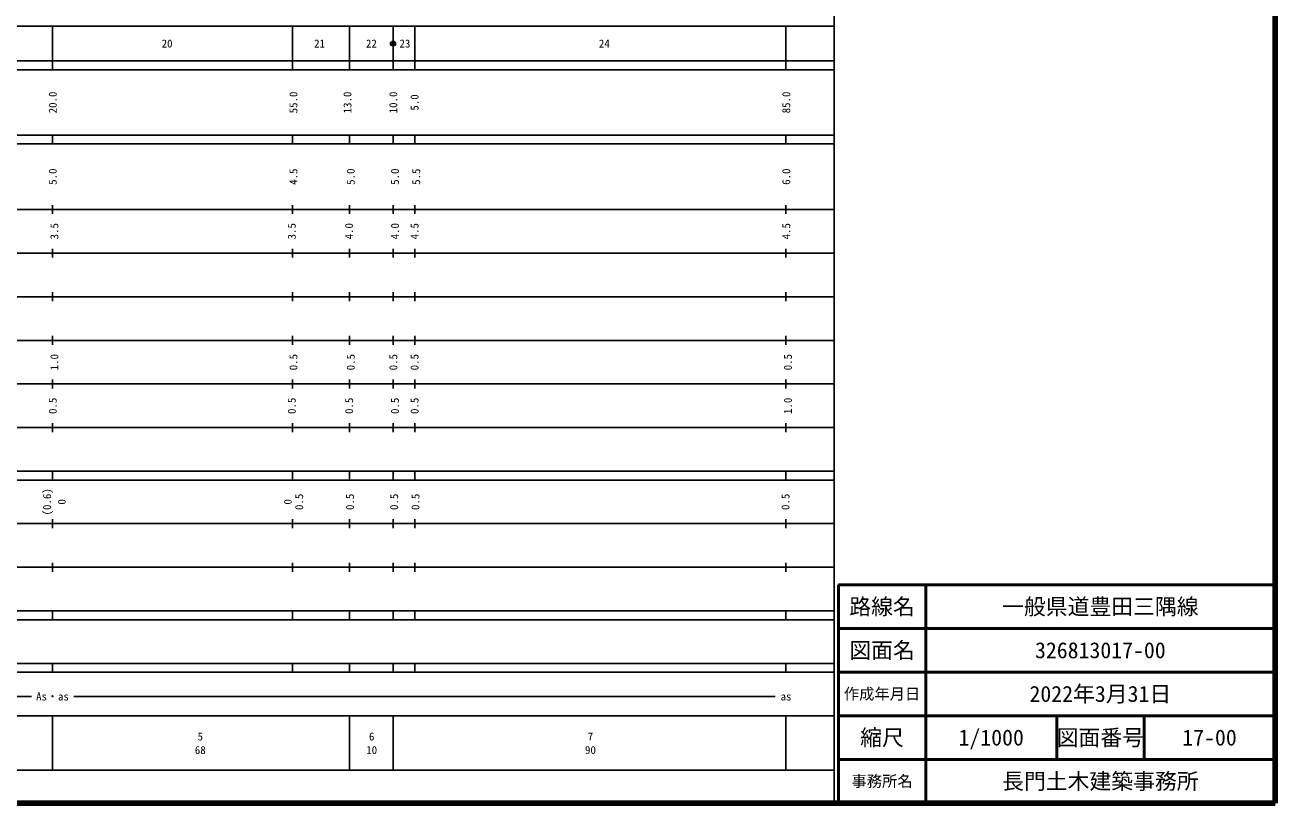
# Model space of a CAD drawing. Units: millimetres on the paper, enlarged 1000 times. Extents: x 40000 to 680000, y 20000 to 380000.
# Drawn here: x 393709 to 680000, y 20000 to 198249 of the extents above; entities that cross this region are included whole.
import ezdxf
from ezdxf.enums import TextEntityAlignment as Align

# ---------------------------------------------------------------- set-up
doc = ezdxf.new("R2010")
doc.units = ezdxf.units.MM
doc.header["$LTSCALE"] = 1000
doc.header["$PDMODE"] = 32
doc.header["$PDSIZE"] = 500
for name, color, linetype, lineweight in [('M-TTL', 2, 'Continuous', 140), ('M-TTL-BAND', 7, 'Continuous', 25), ('M-TTL-FRAM', 2, 'Continuous', 50), ('M-TTL-LINE', 7, 'Continuous', 50), ('M-TTL-TXT', 7, 'Continuous', 13)]:
    doc.layers.add(name, color=color, linetype=linetype, lineweight=lineweight)
doc.styles.add('ＭＳ ゴシック', font='')
doc.styles.get('ＭＳ ゴシック').set_extended_font_data('MS Gothic')

msp = doc.modelspace()

# ---------------------------------------------------------------- linework, layer by layer
at = {"layer": 'M-TTL'}
for p, q in [((680000, 20000), (680000, 380000)), ((40000, 20000), (680000, 20000))]:
    msp.add_line(p, q, dxfattribs=at)
at = {"layer": 'M-TTL-BAND'}
for p, q in [((579000, 20000), (579000, 370000)), ((68000, 198000), (579000, 198000)), ((400000, 198000), (400000, 188000)), ((455000, 198000), (455000, 188000)), ((468000, 198000), (468000, 188000)), ((478000, 198000), (478000, 188000)), ((483000, 198000), (483000, 188000)), ((568000, 198000), (568000, 188000)), ((40000, 190000), (579000, 190000)), ((40000, 188000), (579000, 188000)), ((40000, 173000), (579000, 173000)), ((400000, 173000), (400000, 171000)), ((455000, 173000), (455000, 171000)), ((468000, 173000), (468000, 171000)), ((478000, 173000), (478000, 171000)), ((483000, 173000), (483000, 171000)), ((568000, 171000), (568000, 173000)), ((40000, 171000), (579000, 171000)), ((40000, 156000), (579000, 156000)), ((400000, 157000), (400000, 155000)), ((455000, 157000), (455000, 155000)), ((468000, 157000), (468000, 155000)), ((478000, 157000), (478000, 155000)), ((483000, 157000), (483000, 155000)), ((568000, 155000), (568000, 157000)), ((400000, 147000), (400000, 145000)), ((455000, 147000), (455000, 145000)), ((468000, 147000), (468000, 145000)), ((478000, 147000), (478000, 145000)), ((483000, 147000), (483000, 145000)), ((568000, 145000), (568000, 147000)), ((46000, 146000), (579000, 146000)), ((52000, 136000), (579000, 136000)), ((400000, 137000), (400000, 135000)), ((455000, 137000), (455000, 135000)), ((468000, 137000), (468000, 135000)), ((478000, 137000), (478000, 135000)), ((483000, 137000), (483000, 135000)), ((568000, 135000), (568000, 137000)), ((46000, 126000), (579000, 126000)), ((400000, 127000), (400000, 125000)), ((455000, 127000), (455000, 125000)), ((468000, 127000), (468000, 125000)), ((478000, 127000), (478000, 125000)), ((483000, 127000), (483000, 125000)), ((568000, 125000), (568000, 127000)), ((52000, 116000), (579000, 116000)), ((400000, 117000), (400000, 115000)), ((455000, 117000), (455000, 115000)), ((468000, 117000), (468000, 115000)), ((478000, 117000), (478000, 115000)), ((483000, 117000), (483000, 115000)), ((568000, 115000), (568000, 117000)), ((46000, 106000), (579000, 106000)), ((400000, 107000), (400000, 105000)), ((455000, 107000), (455000, 105000)), ((468000, 107000), (468000, 105000)), ((478000, 107000), (478000, 105000)), ((483000, 107000), (483000, 105000)), ((568000, 105000), (568000, 107000)), ((40000, 96000), (579000, 96000)), ((400000, 96000), (400000, 94000)), ((455000, 96000), (455000, 94000)), ((468000, 96000), (468000, 94000)), ((478000, 96000), (478000, 94000)), ((483000, 96000), (483000, 94000)), ((568000, 94000), (568000, 96000)), ((40000, 94000), (579000, 94000)), ((49000, 84000), (579000, 84000)), ((400000, 85000), (400000, 83000)), ((455000, 85000), (455000, 83000)), ((468000, 85000), (468000, 83000)), ((478000, 85000), (478000, 83000)), ((483000, 85000), (483000, 83000)), ((568000, 83000), (568000, 85000)), ((400000, 75000), (400000, 73000)), ((455000, 75000), (455000, 73000)), ((468000, 75000), (468000, 73000)), ((478000, 75000), (478000, 73000)), ((483000, 75000), (483000, 73000)), ((568000, 73000), (568000, 75000)), ((40000, 74000), (579000, 74000)), ((40000, 64000), (579000, 64000)), ((400000, 64000), (400000, 62000)), ((455000, 64000), (455000, 62000)), ((468000, 64000), (468000, 62000)), ((478000, 64000), (478000, 62000)), ((483000, 64000), (483000, 62000)), ((568000, 62000), (568000, 64000)), ((40000, 62000), (579000, 62000)), ((40000, 52000), (579000, 52000)), ((400000, 52000), (400000, 50000)), ((455000, 52000), (455000, 50000)), ((468000, 52000), (468000, 50000)), ((478000, 52000), (478000, 50000)), ((483000, 52000), (483000, 50000)), ((568000, 50000), (568000, 52000)), ((40000, 50000), (579000, 50000)), ((70805, 44406), (395210, 44406)), ((404903, 44406), (565519, 44406)), ((40000, 40000), (579000, 40000)), ((400000, 40000), (400000, 27500)), ((468000, 40000), (468000, 27500)), ((478000, 40000), (478000, 27500)), ((568000, 40000), (568000, 27500)), ((68000, 27500), (579000, 27500))]:
    msp.add_line(p, q, dxfattribs=at)
at = {"layer": 'M-TTL-BAND', "lineweight": 13}
for radius in [600, 480, 360, 240, 120, 20]:
    msp.add_circle((478000, 194000), radius, dxfattribs=at)
at = {"layer": 'M-TTL-BAND'}
msp.add_point((478000, 194000), dxfattribs=at)
at = {"layer": 'M-TTL-FRAM'}
for p, q in [((680000, 70000), (580000, 70000)), ((580000, 70000), (580000, 20000))]:
    msp.add_line(p, q, dxfattribs=at)
at = {"layer": 'M-TTL-LINE'}
for p, q in [((600000, 70000), (600000, 20000)), ((680000, 60000), (580000, 60000)), ((680000, 50000), (580000, 50000)), ((680000, 40000), (580000, 40000)), ((630000, 40000), (630000, 30000)), ((650000, 40000), (650000, 30000)), ((680000, 30000), (580000, 30000))]:
    msp.add_line(p, q, dxfattribs=at)

# ---------------------------------------------------------------- texts
at = {"layer": 'M-TTL-BAND', "style": 'ＭＳ ゴシック'}
for s, p in [('20', (426255, 194000)), ('21', (461159, 194000)), ('22', (473049, 194000)), ('23', (480716, 194000)), ('24', (526398, 194000)), ('As・as', (399997, 44406)), ('as', (568000, 44406)), ('5', (433852, 35238)), ('6', (473113, 35238)), ('7', (523218, 35238)), ('68', (433852, 32131)), ('10', (473113, 32131)), ('90', (523218, 32131))]:
    msp.add_text(s, height=1833, dxfattribs=at).set_placement(p, align=Align.MIDDLE_CENTER)
for s, p in [('20.0', (400050, 180500)), ('55.0', (455177, 180500)), ('13.0', (467552, 180500)), ('10.0', (478053, 180500)), ('5.0', (482928, 180500)), ('85.0', (568056, 180500)), ('5.0', (400050, 163500)), ('4.5', (455177, 163500)), ('5.0', (468302, 163500)), ('5.0', (478428, 163500)), ('5.5', (483303, 163500)), ('6.0', (568056, 163500)), ('3.5', (400425, 151000)), ('3.5', (454802, 151000)), ('4.0', (467927, 151000)), ('4.0', (478428, 151000)), ('4.5', (482928, 151000)), ('4.5', (568056, 151000)), ('1.0', (400425, 121000)), ('0.5', (455177, 121000)), ('0.5', (468302, 121000)), ('0.5', (478053, 121000)), ('0.5', (482928, 121000)), ('0.5', (568431, 121000)), ('0.5', (400050, 111000)), ('0.5', (454802, 111000)), ('0.5', (467927, 111000)), ('0.5', (478428, 111000)), ('0.5', (482928, 111000)), ('1.0', (568431, 111000)), ('(0.6)', (398749, 89000)), ('0', (402124, 89000)), ('0', (453876, 89000)), ('0.5', (456501, 89000)), ('0.5', (468126, 89000)), ('0.5', (478252, 89000)), ('0.5', (483127, 89000)), ('0.5', (567880, 89000))]:
    msp.add_text(s, height=1833, rotation=90, dxfattribs=at).set_placement(p, align=Align.MIDDLE_CENTER)
at = {"layer": 'M-TTL-TXT', "style": 'ＭＳ ゴシック'}
for s, height, p in [('路線名', 3666, (590000, 65000)), ('一般県道豊田三隅線', 3666, (640000, 65000)), ('図面名', 3666, (590000, 55000)), ('326813017-00', 3666, (640000, 55000)), ('作成年月日', 2566, (590000, 45000)), ('2022年3月31日', 3666, (640000, 45000)), ('縮尺', 3666, (590000, 35000)), ('図面番号', 3666, (640000, 35000)), ('1/1000', 3666, (615000, 35000)), ('17-00', 3666, (665000, 35000)), ('事務所名', 2566, (590000, 25000)), ('長門土木建築事務所', 3666, (640000, 25000))]:
    msp.add_text(s, height=height, dxfattribs=at).set_placement(p, align=Align.MIDDLE_CENTER)

doc.saveas('drawing.dxf')
